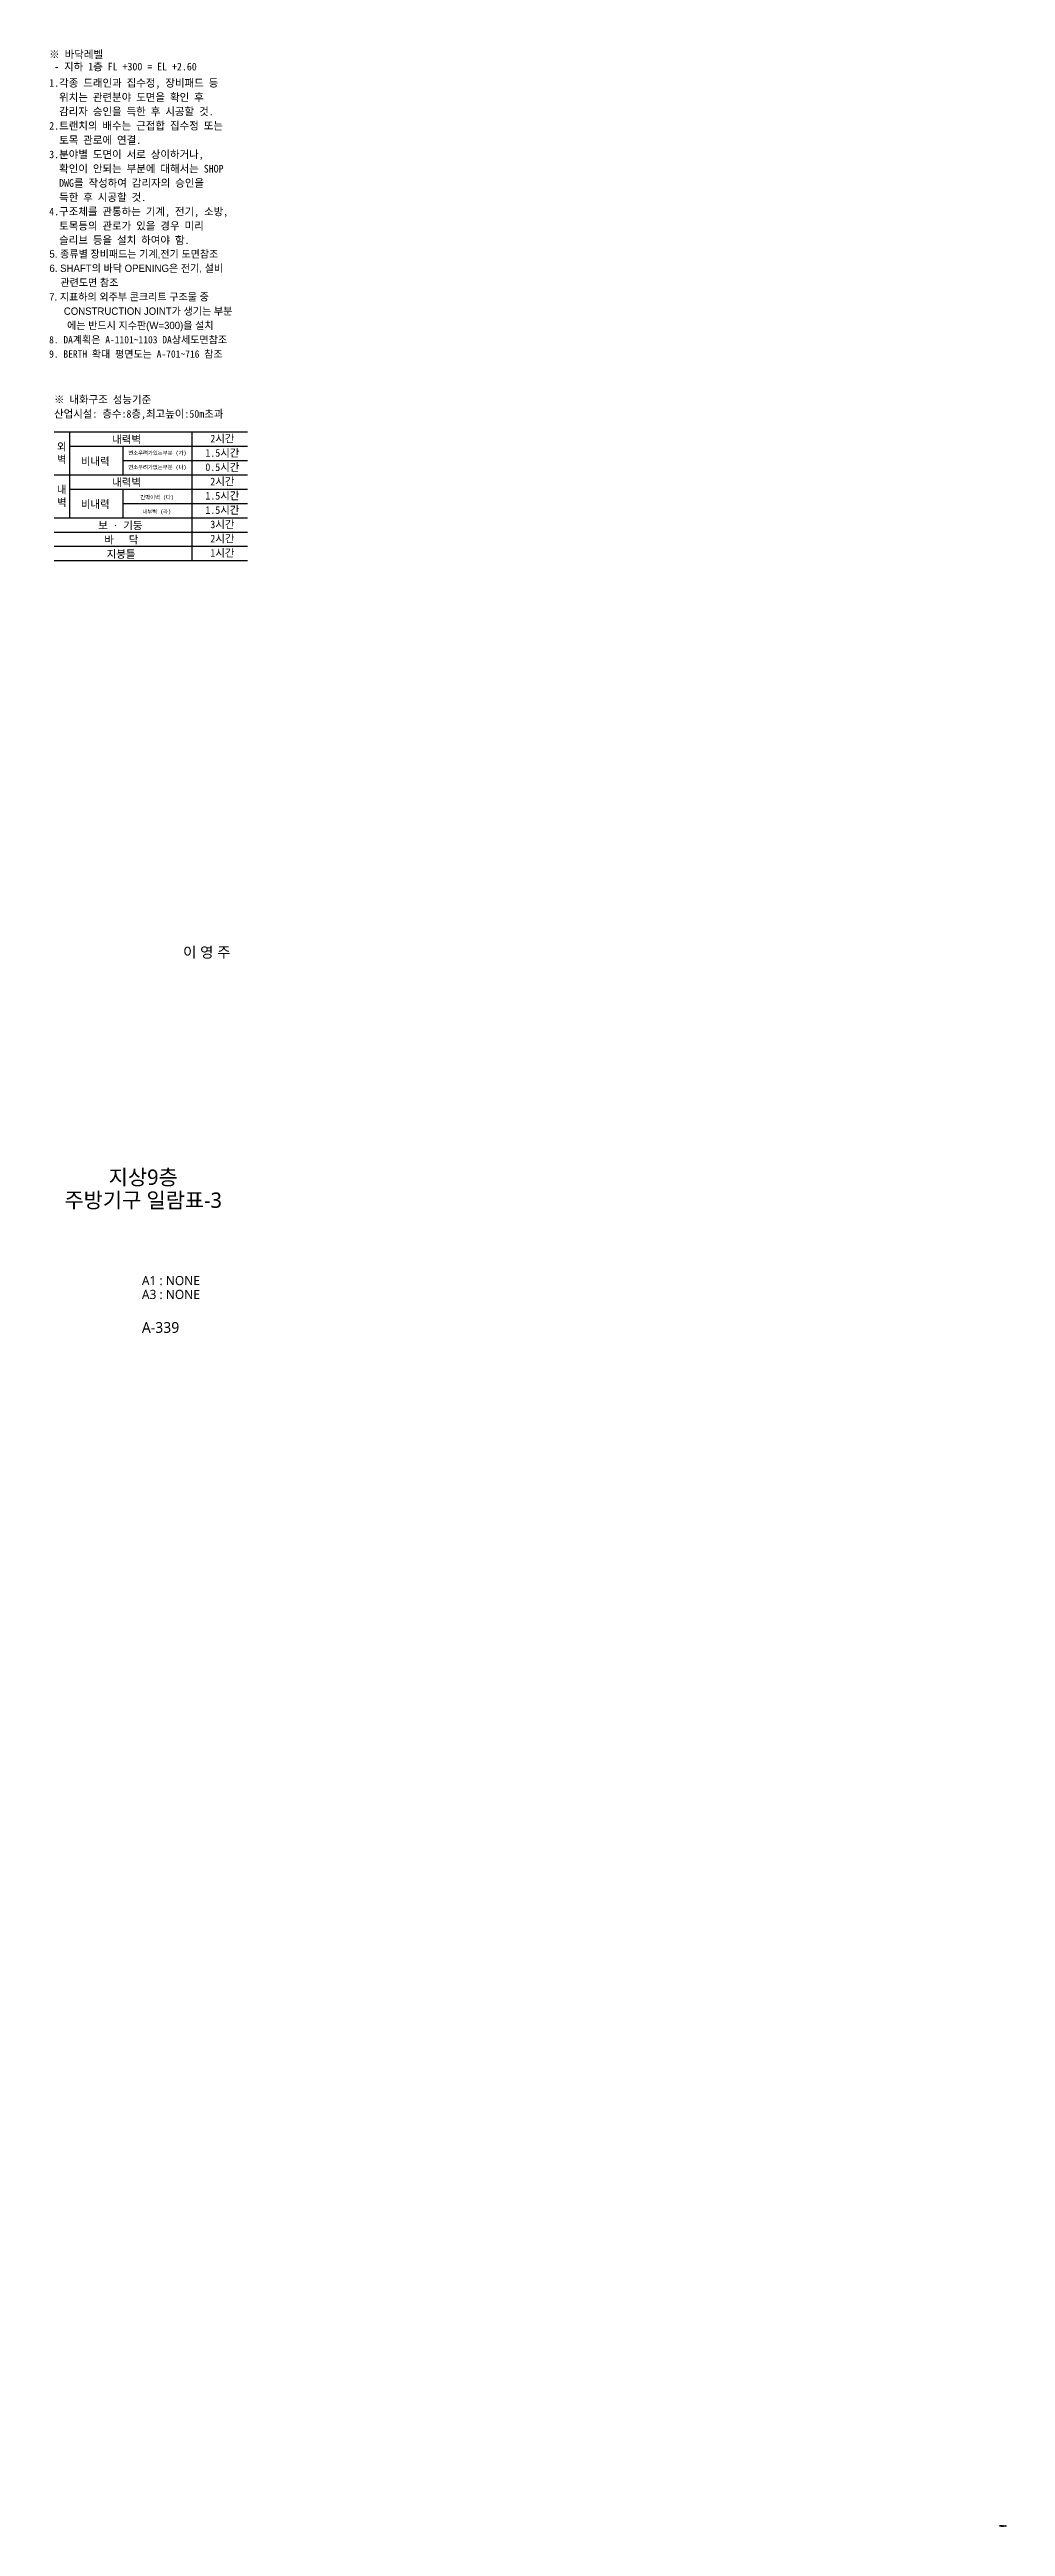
# Model space of a CAD drawing. Header units: millimetres. Extents: x 44458437 to 44690236, y -875268 to -822803.
# Drawn here: x 44671500 to 44690236, y -875268 to -826741 of the extents above; entities that cross this region are included whole.
import ezdxf
from ezdxf.enums import TextEntityAlignment as Align

# ---------------------------------------------------------------- set-up
doc = ezdxf.new("R2010")
doc.units = ezdxf.units.MM
doc.header["$MEASUREMENT"] = 0
doc.layers.get('0').update_dxf_attribs({"linetype": 'CONTINUOUS'})
for name, color, linetype, lineweight in [('A-BORD-TEXT', 3, 'CONTINUOUS', 25), ('A-MKXX-NAME', 3, 'CONTINUOUS', 25), ('A-XXXX-TXT1', 3, 'CONTINUOUS', 25), ('A-XXXX-TXT2', 3, 'CONTINUOUS', 25)]:
    doc.layers.add(name, color=color, linetype=linetype, lineweight=lineweight)
doc.layers.add('T', color=3, linetype='CONTINUOUS')
doc.styles.add('ROMANS', font='romans.shx', dxfattribs={"width": 0.5, "height": 200, "bigfont": 'ghs.shx'})
doc.styles.add('돋움', font='')
doc.styles.add('돋움체', font='')
doc.styles.add('돋음', font='')
doc.styles.add('맑은 고딕', font='H2GTRE.TTF')
doc.styles.add('맑은고딕', font='malgun.ttf')
doc.styles.get('돋움').set_extended_font_data('DotumChe')
doc.styles.get('돋움체').set_extended_font_data('DotumChe')
doc.styles.get('돋음').set_extended_font_data('Dotum')

msp = doc.modelspace()

# ---------------------------------------------------------------- linework, layer by layer
for points in [[(44671588.9, -834233.6), (44675383.9, -834233.6)], [(44671888.9, -834233.6), (44671888.9, -835913.6)], [(44671888.9, -834513.6), (44675383.9, -834513.6)], [(44672938.9, -834513.6), (44672938.9, -835073.6)], [(44674288.9, -834233.6), (44674288.9, -836753.6)], [(44671588.9, -835073.6), (44675383.9, -835073.6)], [(44672938.9, -834793.6), (44675383.9, -834793.6)], [(44671888.9, -835353.6), (44675383.9, -835353.6)], [(44672938.9, -835353.6), (44672938.9, -835913.6)], [(44672938.9, -835633.6), (44675383.9, -835633.6)], [(44671588.9, -835913.6), (44675383.9, -835913.6)], [(44671588.9, -836193.6), (44675383.9, -836193.6)], [(44671588.9, -836473.6), (44675383.9, -836473.6)], [(44671588.9, -836753.6), (44675383.9, -836753.6)]]:
    msp.add_lwpolyline(points)

# ---------------------------------------------------------------- texts
at = {"color": 1, "style": 'ROMANS', "width": 0.8}
msp.add_text('TRENCH IN', height=20.72, dxfattribs=at).set_placement((44690120.4, -875268.3))
at = {"layer": 'A-BORD-TEXT', "style": '맑은고딕'}
msp.add_text('이 영 주', height=210, dxfattribs=at).set_placement((44675049.3, -844531.8), align=Align.RIGHT)
for s, p in [('지상9층', (44673336.4, -848833.6)), ('주방기구 일람표-3', (44673336.4, -849283.6))]:
    msp.add_text(s, height=300, dxfattribs=at).set_placement(p, align=Align.MIDDLE_CENTER)
at = {"layer": 'A-MKXX-NAME', "style": '돋움체'}
for s, p in [('※ 바닥레벨', (44671494.6, -826910.4)), (' - 지하 1층 FL +300 = EL +2.60', (44671494.6, -827150.4))]:
    msp.add_text(s, height=150, dxfattribs=at).set_placement(p)
at = {"layer": 'A-XXXX-TXT1', "style": '맑은고딕'}
for s, height, p in [('A1 : NONE', 180, (44673310.7, -850949)), ('A3 : NONE', 180, (44673310.7, -851221.1)), ('A-339', 210, (44673310.7, -851883.3))]:
    msp.add_text(s, height=height, dxfattribs=at).set_placement(p)
at = {"layer": 'A-XXXX-TXT2', "style": '돋움체'}
for s, p in [('1.각종 드래인과 집수정, 장비패드 등', (44671494.6, -827395.4)), ('  위치는 관련분야 도면을 확인 후', (44671494.6, -827675.4)), ('  감리자 승인을 득한 후 시공할 것.', (44671494.6, -827955.4)), ('2.트랜치의 배수는 근접합 집수정 또는', (44671494.6, -828235.4)), ('3.분야별 도면이 서로 상이하거나, ', (44671494.6, -828795.4)), ('  토목 관로에 연결.', (44671494.6, -828515.4)), ('  확인이 안되는 부분에 대해서는 SHOP', (44671494.6, -829075.4)), ('  DWG를 작성하여 감리자의 승인을', (44671494.6, -829355.4)), ('  득한 후 시공할 것.', (44671494.6, -829635.4)), ('4.구조체를 관통하는 기계, 전기, 소방,', (44671494.6, -829915.4)), ('  토목등의 관로가 있을 경우 미리', (44671494.6, -830195.4)), ('  슬리브 등을 설치 하여야 함.', (44671494.6, -830475.4)), ('※ 내화구조 성능기준', (44671588.9, -833598.6)), ('산업시설: 층수:8층,최고높이:50m초과', (44671588.9, -833878.6))]:
    msp.add_text(s, height=150, dxfattribs=at).set_placement(p, align=Align.MIDDLE_LEFT)
for s, height, p in [('내력벽', 150, (44673012, -834378.6)), ('연소우려가있는부분 (가)', 75, (44673614.6, -834643.6)), ('1.5시간', 150, (44674888.9, -834643.6)), ('2시간', 150, (44674888.9, -834363.6)), ('비내력', 150, (44672397, -834808.6)), ('내력벽', 150, (44673012, -835218.6)), ('연소우려가없는부분 (나)', 75, (44673614.6, -834923.6)), ('0.5시간', 150, (44674888.9, -834923.6)), ('2시간', 150, (44674888.9, -835203.6)), ('비내력', 150, (44672397, -835648.6)), ('간막이벽 (다)', 75, (44673608.7, -835513.6)), ('1.5시간', 150, (44674888.9, -835483.6)), ('보 · 기둥', 150, (44672888.8, -836066.1)), ('내부벽 (라)', 75, (44673601.5, -835793.6)), ('1.5시간', 150, (44674888.9, -835763.6)), ('3시간', 150, (44674888.9, -836043.6)), ('바   닥', 150, (44672907.8, -836346.1)), ('지붕틀', 150, (44672902.1, -836626.1)), ('2시간', 150, (44674888.9, -836323.6)), ('1시간', 150, (44674888.9, -836603.6))]:
    msp.add_text(s, height=height, dxfattribs=at).set_placement(p, align=Align.MIDDLE_CENTER)
at = {"layer": 'A-XXXX-TXT2', "char_height": 150, "attachment_point": 5, "style": '맑은 고딕'}
for s, width, insert in [('{\\fDotumChe|b0|i0|c129|p49;외\\P벽}', 996.018, (44671738.6, -834656.2)), ('{\\fDotumChe|b0|i0|c129|p49;내\\P벽}', 1000, (44671738.9, -835496.2))]:
    msp.add_mtext_dynamic_manual_height_columns(s, width=width, gutter_width=5000, heights=[0], dxfattribs=dict(at, insert=insert))
at = {"layer": 'T'}
for s, style, p in [('5. 종류별 장비패드는 기계,전기 도면참조', '돋음', (44671498.9, -830818.4)), ('6. SHAFT의 바닥 OPENING은 전기, 설비', '돋음', (44671498.9, -831098.4)), ('   관련도면 참조', '돋음', (44671555.9, -831378.4)), ('7. 지표하의 외주부 콘크리트 구조물 중 ', '돋음', (44671493, -831658.4)), ('    CONSTRUCTION JOINT가 생기는 부분', '돋음', (44671571.6, -831938.4)), ('에는 반드시 지수판(W=300)을 설치', '돋음', (44671844.2, -832218.4)), ('8. DA계획은 A-1101~1103 DA상세도면참조 ', '돋움', (44671493, -832498.4)), ('9. BERTH 확대 평면도는 A-701~716 참조', '돋움', (44671493, -832778.4))]:
    msp.add_text(s, height=144, dxfattribs=dict(at, style=style)).set_placement(p)

doc.saveas('drawing.dxf')
